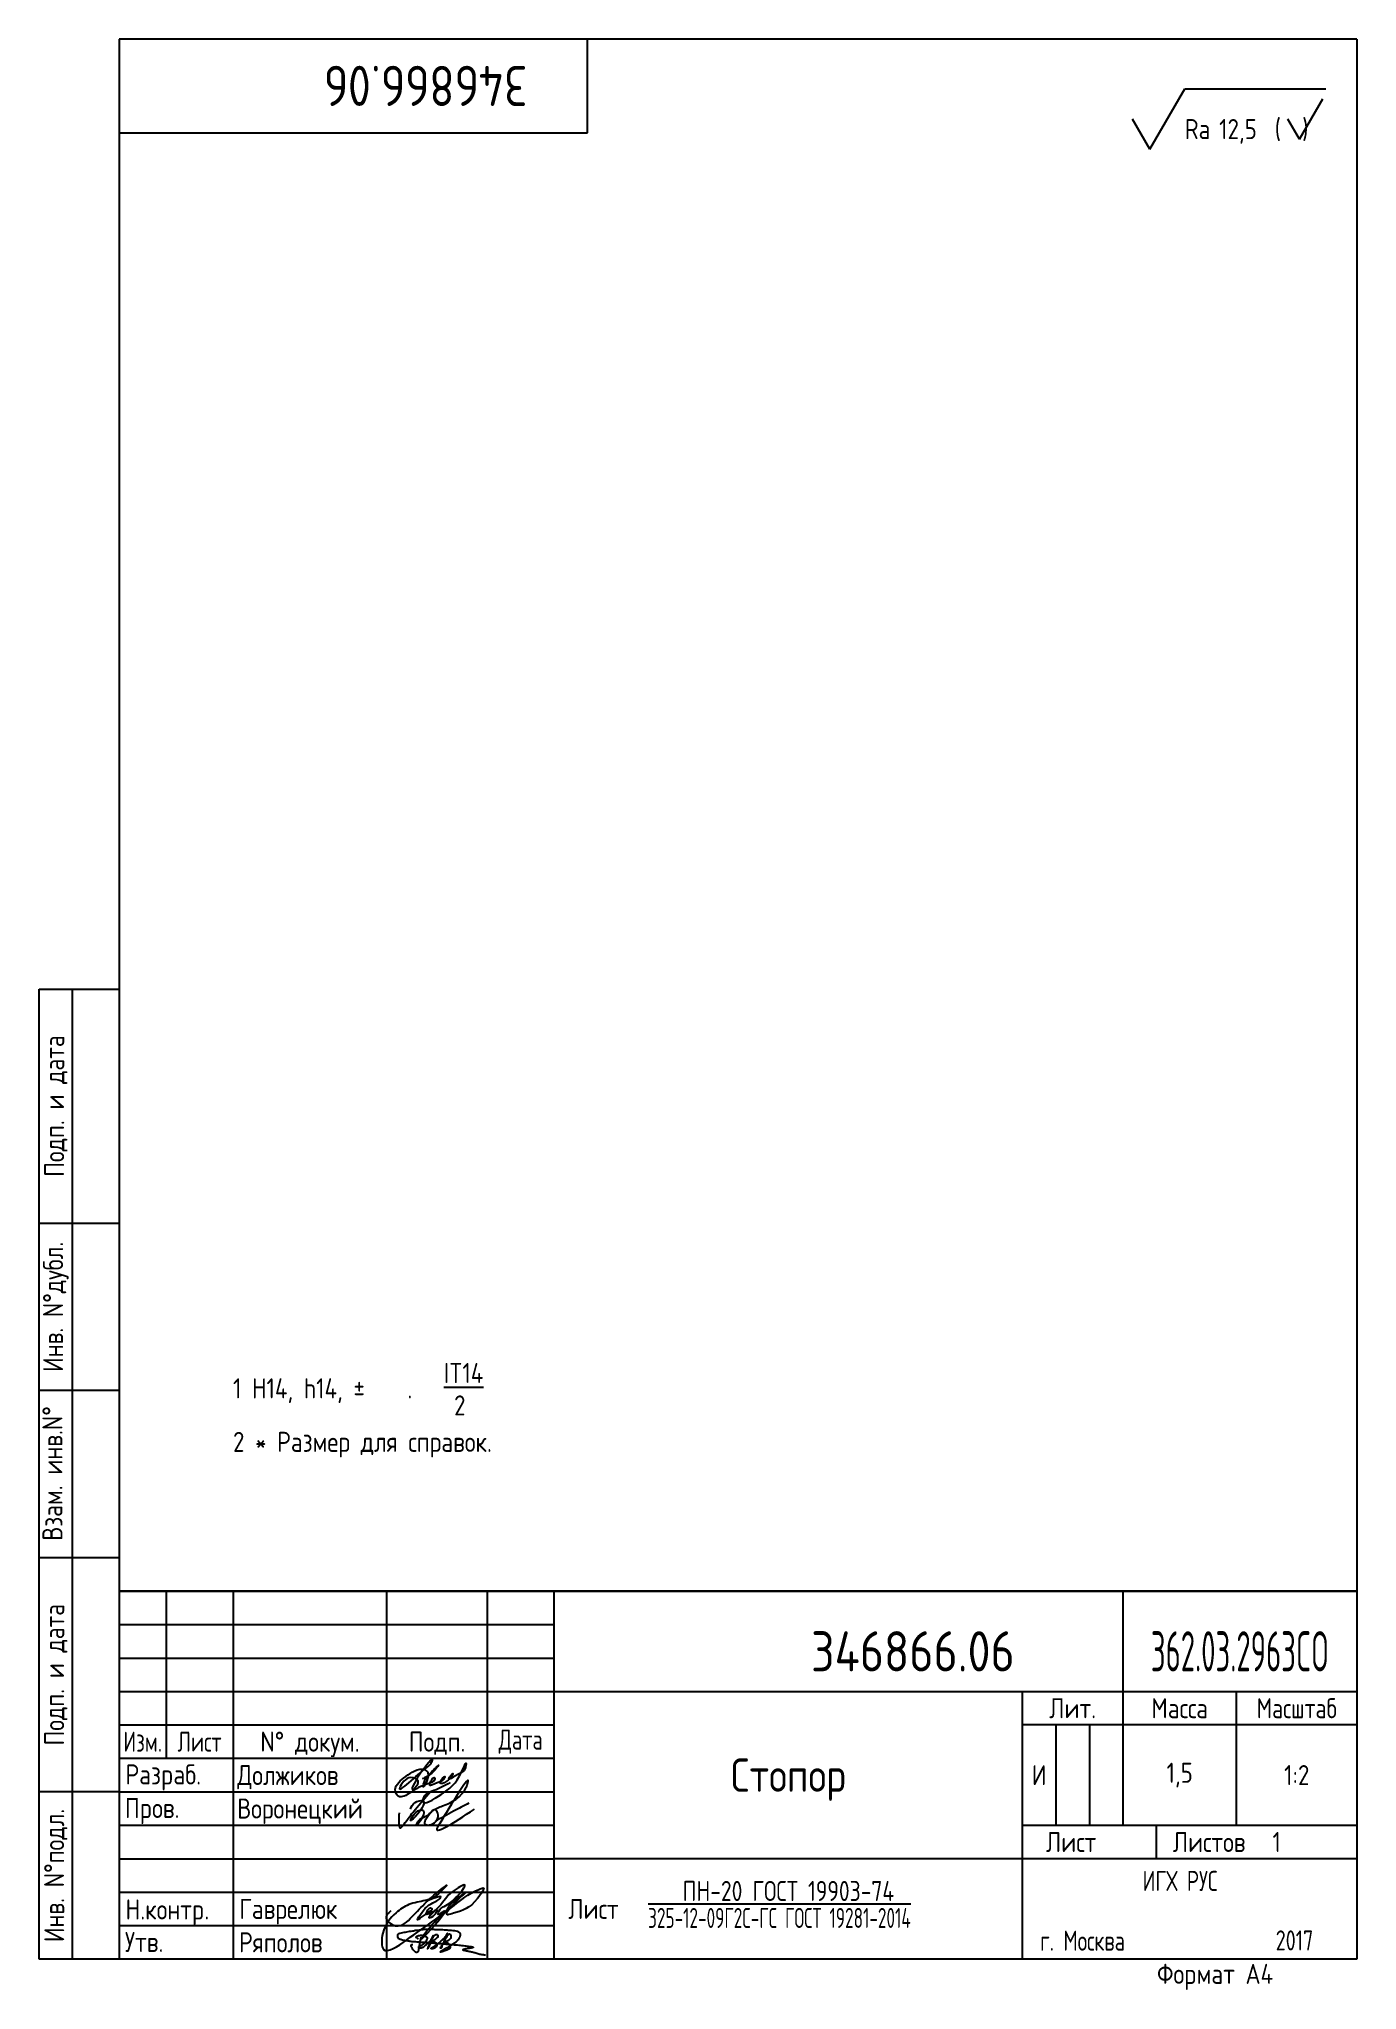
# Paper-space layout 'A4_protect' of a CAD drawing. Header units: millimetres. Extents: x 8 to 205, y 0 to 292.
# The model-space entities are those that its viewports show. They can reach past a viewport. Long polylines and large blocks are cut down to what shows.
import ezdxf
from ezdxf.enums import TextEntityAlignment as Align

# ---------------------------------------------------------------- set-up
doc = ezdxf.new("R2010")
doc.units = ezdxf.units.MM
doc.header["$LTSCALE"] = 5
for name, color, linetype in [('Bord', 1, 'Continuous'), ('Cont', 6, 'Continuous'), ('Text', 3, 'Continuous'), ('Textb', 6, 'Continuous')]:
    doc.layers.add(name, color=color, linetype=linetype)
doc.styles.add('Style1', font='romans.shx', dxfattribs={"width": 0.8})

# ---------------------------------------------------------------- blocks, each defined once
blk = doc.blocks.new('A4')
at = {"layer": 'Bord'}
for p, q in [((20, 55), (85, 55)), ((20, 50), (85, 50)), ((20, 45), (85, 45)), ((160, 40), (160, 25)), ((165, 40), (165, 25)), ((20, 30), (85, 30)), ((20, 25), (85, 25)), ((20, 20), (85, 20)), ((20, 15), (85, 15)), ((20, 10), (85, 10))]:
    blk.add_line(p, q, dxfattribs=at)
at = {"layer": 'Cont'}
for p, q in [((205, 292), (20, 292)), ((20, 292), (20, 5)), ((90, 278), (90, 292)), ((205, 292), (205, 5)), ((20, 278), (90, 278)), ((8, 5), (8, 150)), ((8, 150), (20, 150)), ((13, 5), (13, 150)), ((8, 115), (20, 115)), ((20, 90), (8, 90)), ((20, 65), (8, 65)), ((205, 60), (20, 60)), ((20, 60), (205, 60)), ((27, 60), (27, 35)), ((37, 60), (37, 5)), ((60, 5), (60, 60)), ((75, 60), (75, 5)), ((85, 5), (85, 60)), ((170, 60), (170, 25)), ((85, 45), (205, 45)), ((155, 5), (155, 45)), ((187, 25), (187, 45)), ((20, 40), (85, 40)), ((205, 40), (155, 40)), ((85, 35), (20, 35)), ((20, 30), (8, 30)), ((155, 25), (205, 25)), ((175, 25), (175, 20)), ((205, 20), (85, 20)), ((20, 5), (8, 5)), ((205, 5), (20, 5))]:
    blk.add_line(p, q, dxfattribs=at)
at = {"layer": 'Text', "style": 'Style1', "width": 0.8}
for s, p in [('Подп. и дата', (10.5, 132.5)), ('Инв. N%%dдубл.', (10.5, 102.5)), ('Взам. инв.N%%d ', (10, 78.38)), ('Подп. и дата', (10.5, 47.5)), ('Инв. N%%dподл.', (10.5, 17.5))]:
    blk.add_text(s, height=3, rotation=90, dxfattribs=at).set_placement(p, align=Align.MIDDLE)
at = {"layer": 'Text', "style": 'Style1'}
for s, width, p in [('Лит.', 0.8, (162.5, 42.5)), ('Масса', 0.8, (178.5, 42.5)), ('Масштаб', 0.75, (196, 42.5)), ('Изм.', 0.7, (23.5, 37.5)), ('Лист', 0.7, (32, 37.5)), ('N%%d докум.', 0.8, (48.5, 37.5)), ('Подп.', 0.8, (67.5, 37.5)), ('Лист', 0.8, (162.27, 22.5)), ('Листов', 0.8, (182.9, 22.5))]:
    blk.add_text(s, height=3, dxfattribs=dict(at, width=width)).set_placement(p, align=Align.MIDDLE_CENTER)
at = {"layer": 'Text', "style": 'Style1', "width": 0.7}
for s, p in [('Дата', (80, 37.5)), ('ИГХ РУС', (178.57, 16.69))]:
    blk.add_text(s, height=3, dxfattribs=at).set_placement(p, align=Align.MIDDLE)
at = {"layer": 'Text', "style": 'Style1'}
for s, width, p in [('Разpаб.', 0.8, (20.92, 31.1)), ('Пpов.', 0.8, (20.84, 26.08)), ('Н.контp.', 0.8, (20.92, 10.92)), ('Утв.', 0.8, (20.84, 6.06)), ('г. Москва', 0.7, (157.64, 6.25)), ('Фоpмат А4', 0.8, (175.11, 1.29))]:
    blk.add_text(s, height=3, dxfattribs=dict(at, width=width)).set_placement(p)
for tag, p, width in [('ФИО', (39, 31), 0.8), ('ФИО', (39, 26), 0.8), ('ГОСТ_СОРТАМЕНТА', (98.19, 14), 0.8), ('ФИО', (39, 11), 0.8), ('ФИО', (39, 6), 0.8), ('2017', (192.85, 6.29), 0.7)]:
    blk.add_attdef(tag, p, '', height=3, dxfattribs=dict(at, width=width))
at = {"layer": 'Text', "style": 'Style1', "width": 0.8}
for tag, p in [('И', (157.49, 32.5)), ('700', (178.5, 32.5)), ('1:20', (196, 32.5))]:
    blk.add_attdef(tag, text='', height=3, dxfattribs=at).set_placement(p, align=Align.MIDDLE)
blk.add_attdef('Сборочный_чертеж', text='', height=3, dxfattribs=at).set_placement((120, 21.3), align=Align.CENTER)
for tag, p in [('1', (171.12, 22.5)), ('2', (193, 22.5))]:
    blk.add_attdef(tag, text='', height=3, dxfattribs=at).set_placement(p, align=Align.MIDDLE_CENTER)
blk.add_attdef('ЛИСТ', text='', height=3, dxfattribs=at).set_placement((85.99, 12.5), align=Align.MIDDLE_LEFT)
at = {"layer": 'Text', "style": 'Style1', "width": 0.7}
blk.add_attdef('%%OГОСТ_ТЕХ._ТРЕБОВАНИЙ', text='', height=3, dxfattribs=at).set_placement((98.19, 8), align=Align.BOTTOM_LEFT)
at = {"layer": 'Textb', "style": 'Style1', "width": 0.8}
blk.add_attdef('1234567', (81, 290), '', height=6, rotation=180, dxfattribs=at)
blk.add_attdef('1234567', (123.4, 48), '', height=6, dxfattribs=at)
for tag, height, p in [('123ХЯ', 6, (183.62, 48)), ('НАИМЕНОВАНИЕ', 5, (120, 30))]:
    blk.add_attdef(tag, text='', height=height, dxfattribs=at).set_placement(p, align=Align.CENTER)
blk = doc.blocks.new('A$C314368CF')
at = {"layer": 'Text'}
for q in [(7.18, 6), (1.98, 3)]:
    blk.add_line((3.72, 0), q, dxfattribs=at)
at = {"layer": 'Text', "style": 'Style1', "width": 0.8}
blk.add_text('(  )', height=3, dxfattribs=at).set_placement((0, 0))
blk = doc.blocks.new('sherISO_18')
at = {"layer": 'Cont'}
for p, q in [((-30.94, -16.46), (-25.74, -7.46)), ((-25.74, -7.46), (-4.67, -7.46)), ((-30.94, -16.46), (-33.54, -11.96))]:
    blk.add_line(p, q, dxfattribs=at)
blk.add_blockref('A$C314368CF', (-12.3, -14.96))
at = {"layer": 'Textb', "style": 'Style1', "width": 0.8}
blk.add_text('Ra', height=3, dxfattribs=at).set_placement((-25.74, -14.96))
blk.add_attdef('12,5', (-20.6, -14.96), '', height=3, dxfattribs=at)

psp = doc.layouts.new('A4_protect')

# ---------------------------------------------------------------- linework, layer by layer
at = {"layer": 'Cont'}
psp.add_line((205, 292), (205, 5), dxfattribs=at)
at = {"layer": 'Text'}
for points, knots in [([(63.79, 30.59), (64.21, 31.51), (64.75, 32.69), (67.02, 35.26), (66.57, 34.09), (65.06, 33.06), (60.86, 28.95), (62.51, 31.7), (63.49, 32.38), (65.05, 31.69), (64.41, 30.88), (63.89, 30.19), (63.73, 30.46), (63.77, 30.54), (63.79, 30.59)], [0, 0, 0, 0, 4.062617, 5.226919, 5.800291, 6.663227, 11.774431, 12.938639, 14.11351, 15.354081, 16.396133, 16.918576, 17.03251, 17.182794, 17.182794, 17.182794, 17.182794]), ([(69.44, 31.37), (68.68, 30.96), (67.37, 30.23), (65.49, 29.65), (65.17, 27.71), (70.1, 30.82), (70.43, 31.43), (71.84, 34.45), (71.81, 33.02), (70.93, 32.89), (68.74, 31.42), (70.05, 33.17), (69.52, 31.65), (67, 30.55), (68.88, 32.72), (68.34, 31.52), (67.61, 31.55), (65.75, 30.31), (67.09, 32.57), (67.2, 31.47), (65.3, 31.03), (64.03, 30.2), (61.88, 28.85), (60.83, 30.58), (62.34, 32), (63.74, 32.96), (65.02, 33.6), (65.99, 33.19), (66.4, 32.19), (65.09, 29.88), (65.79, 32.17), (66.4, 32.62), (68.04, 34.43), (67.05, 32.98), (66.32, 32.44), (65.52, 32.04), (65.27, 31.92)], [0, 0, 0, 0, 2.703743, 4.672825, 5.02799, 7.955933, 13.437489, 13.883188, 14.189441, 16.413959, 17.478513, 18.47964, 18.959294, 20.910841, 22.003091, 22.470554, 23.533771, 24.710748, 26.01626, 26.201331, 27.488187, 30.382065, 32.258784, 33.069724, 35.439902, 37.010787, 38.612861, 39.32109, 39.818865, 41.83144, 42.782113, 44.494961, 45.867914, 46.467245, 48.290622, 49.101188, 49.101188, 49.101188, 49.101188]), ([(63.53, 27.4), (63.68, 27.78), (64, 28.53), (66.5, 29.09), (64.7, 26.64), (63.18, 25.3), (64.23, 27.3), (66.37, 27.37), (63.9, 24.07), (64.96, 26.28), (66.13, 26.18), (67.1, 27.68), (67.94, 26.3), (67.11, 24.97), (65.07, 24.96), (66.66, 27.37), (69.06, 28.04), (71.43, 29.32), (72.92, 33.75), (69.14, 27.22), (66.48, 23.08), (69.94, 25.35), (73.09, 27.4)], [0, 0, 0, 0, 1.213353, 2.399709, 5.497648, 5.861317, 7.611627, 8.43806, 10.837371, 11.583123, 13.461301, 14.534506, 15.162086, 17.217848, 17.944717, 20.123775, 21.948027, 26.460707, 27.144718, 34.52243, 35.159468, 41.304292, 41.304292, 41.304292, 41.304292]), ([(61.84, 26.84), (61.79, 26.39), (61.73, 25.73), (61.89, 24.19), (63.22, 26.09), (64.35, 27.52), (65.73, 29.13), (66.54, 30.07)], [0, 0, 0, 0, 1.523947, 2.237958, 3.351836, 5.856423, 9.374056, 9.374056, 9.374056, 9.374056]), ([(72.26, 28.29), (71.5, 27.9), (69.78, 27.03), (68.11, 26.07), (67.19, 25.55)], [0, 0, 0, 0, 2.587978, 5.77327, 5.77327, 5.77327, 5.77327]), ([(60.58, 12.21), (60.24, 11.9), (59.36, 11.1), (61.75, 9.24), (64.88, 12.49), (66.37, 14.11), (69.26, 16.33), (67.36, 14.25), (65.95, 13.73), (63.26, 13.34), (60.95, 11.68), (59.22, 9.64), (59.07, 5.12), (65.23, 9.49), (68.98, 12.09), (72.26, 14.8), (74.94, 15.93), (72.61, 12.59), (71.32, 12.28), (68.01, 11.22), (70.28, 13.65), (72.35, 15.37), (69.66, 13.56), (68.55, 11.46), (63.77, 6.33), (66.37, 9.82), (69.49, 13.04), (67.36, 11.24), (67.91, 12.56), (69.07, 13.09), (70.25, 13.95), (72.51, 16.8), (68.89, 14.69), (68.59, 13.38), (65.55, 10.78), (67.17, 11.47), (67.77, 12.7), (66.71, 11.92), (65.41, 11.39), (66.47, 13.04), (66.82, 12.32), (65.75, 11.86), (63.95, 10.1), (65.44, 12.34), (66.35, 13.3), (67.51, 13.62), (68.46, 14.65), (67.21, 14.17), (66.18, 13.77)], [0, 0, 0, 0, 1.17994, 3.087717, 5.863103, 12.338328, 12.854096, 14.088578, 16.834551, 19.302558, 21.570562, 25.210018, 27.650956, 31.348291, 40.129863, 44.562748, 45.223917, 46.979401, 51.214655, 52.099288, 55.323111, 56.227801, 58.471865, 60.028126, 65.752911, 68.466223, 71.038525, 71.934922, 72.780229, 73.495807, 76.028152, 77.999346, 80.11892, 83.1954, 85.334448, 86.270878, 87.060466, 88.110212, 88.803314, 89.989889, 90.197567, 90.706974, 92.884587, 94.19917, 96.055742, 97.375783, 97.753899, 99.636325, 99.636325, 99.636325, 99.636325]), ([(64.74, 7.99), (64.69, 8), (64.61, 8.03), (64.51, 8.12), (64.42, 8.19), (64.36, 8.31), (64.44, 8.39), (64.56, 8.46), (64.73, 8.51), (64.93, 8.54), (65.17, 8.57), (65.39, 8.54), (65.62, 8.49), (65.82, 8.4), (66.02, 8.25), (66.03, 8.04), (65.95, 7.88), (65.85, 7.72), (65.74, 7.56), (65.6, 7.4), (65.47, 7.24), (65.32, 7.14), (65.2, 7.04), (65.06, 6.98), (64.92, 6.92), (64.81, 6.86), (64.73, 6.83), (64.69, 6.77), (64.76, 6.72), (64.84, 6.71), (64.97, 6.69), (65.12, 6.69), (65.29, 6.74), (65.49, 6.81), (65.67, 6.96), (65.83, 7.13), (66.01, 7.27), (66.16, 7.43), (66.31, 7.55), (66.41, 7.66), (66.5, 7.76), (66.64, 7.91), (66.76, 8.15), (66.86, 8.3), (66.92, 8.58), (66.8, 8.28), (66.77, 8.06), (66.61, 7.71), (66.52, 7.43), (66.43, 7.19), (66.32, 6.93), (66.24, 6.74), (66.03, 6.39), (66.19, 6.79), (66.28, 7.07), (66.45, 7.36), (66.58, 7.62), (66.65, 7.81), (66.76, 8.02), (66.89, 8.2), (66.97, 8.37), (67.09, 8.5), (67.22, 8.66), (67.42, 8.72), (67.59, 8.65), (67.65, 8.49), (67.6, 8.32), (67.47, 8.13), (67.27, 7.99), (67.12, 7.84), (66.97, 7.78), (66.88, 7.74), (66.69, 7.71), (66.92, 7.69), (67.05, 7.62), (67.22, 7.55), (67.32, 7.41), (67.42, 7.29), (67.46, 7.16), (67.46, 6.99), (67.37, 6.82), (67.2, 6.68), (66.98, 6.56), (66.8, 6.48), (66.59, 6.54), (66.7, 6.72), (66.85, 6.78), (67.02, 6.89), (67.18, 6.98), (67.31, 7.08), (67.43, 7.15), (67.52, 7.23), (67.62, 7.3), (67.72, 7.39), (67.85, 7.49), (68.03, 7.64), (68.22, 7.81), (68.4, 7.99), (68.55, 8.11), (68.69, 8.23), (68.77, 8.36), (68.89, 8.46), (68.99, 8.59), (69.05, 8.7), (69.06, 8.89), (68.91, 8.7), (68.85, 8.56), (68.75, 8.31), (68.67, 8.08), (68.57, 7.84), (68.5, 7.6), (68.4, 7.4), (68.3, 7.17), (68.24, 6.96), (68.17, 6.76), (68.13, 6.65), (67.96, 6.61), (68.19, 6.95), (68.32, 7.16), (68.5, 7.49), (68.62, 7.7), (68.75, 7.94), (68.91, 8.22), (69.04, 8.51), (69.18, 8.69), (69.36, 8.8), (69.52, 8.63), (69.57, 8.43), (69.56, 8.24), (69.51, 8.07), (69.4, 7.95), (69.26, 7.84), (69.1, 7.73), (68.94, 7.65), (68.78, 7.61), (68.68, 7.59), (68.46, 7.6), (68.64, 7.56), (68.72, 7.52), (68.84, 7.5), (68.96, 7.45), (69.09, 7.43), (69.19, 7.34), (69.27, 7.24), (69.35, 7.13), (69.4, 7.01), (69.44, 6.88), (69.45, 6.75), (69.43, 6.61), (69.32, 6.5), (69.17, 6.39), (68.97, 6.35), (68.76, 6.27), (68.54, 6.17), (68.28, 6.1), (68.14, 6.06), (67.99, 6.04), (68.09, 6.2), (68.18, 6.26), (68.39, 6.4), (68.63, 6.5), (68.9, 6.66), (69.12, 6.78), (69.27, 6.85), (69.41, 6.94), (69.56, 7.05), (69.78, 7.2), (70.05, 7.38), (70.31, 7.56), (70.54, 7.74), (70.67, 7.91), (70.8, 8.06), (70.87, 8.22), (70.94, 8.36), (70.99, 8.54), (71.02, 8.75), (70.78, 9.1), (70.24, 9.21), (69.66, 9.25), (69.14, 9.28), (68.63, 9.35), (68.14, 9.37), (67.67, 9.36), (67.24, 9.4), (66.85, 9.4), (66.53, 9.43), (66.22, 9.45), (65.88, 9.43), (65.54, 9.41), (65.18, 9.35), (64.79, 9.29), (64.43, 9.28), (64.1, 9.23), (63.75, 9.14), (63.35, 9.15), (62.95, 8.99), (62.53, 8.97), (62.15, 8.86), (61.82, 8.81), (61.6, 8.67), (61.54, 8.44), (61.59, 8.22), (61.83, 8), (62.16, 7.95), (62.57, 7.82), (63.05, 7.77), (63.5, 7.67), (63.92, 7.63), (64.29, 7.63), (64.68, 7.56), (65.25, 7.55), (65.82, 7.45), (66.48, 7.48), (67.1, 7.38), (67.7, 7.33), (68.3, 7.33), (68.89, 7.24), (69.56, 7.17), (70.21, 7.16), (70.73, 7.08), (71.18, 7.04), (71.6, 7.02), (71.98, 6.94), (72.3, 6.9), (72.58, 6.86), (72.75, 6.85), (72.99, 6.75), (72.75, 6.68), (72.58, 6.64), (72.28, 6.6), (71.94, 6.54), (71.67, 6.53), (71.22, 6.36), (71.79, 6.29), (72.11, 6.21), (72.65, 6.09), (73.18, 5.97), (73.74, 5.77), (74.21, 5.7), (74.55, 5.65), (74.68, 5.63), (74.75, 5.62)], [0, 0, 0, 0, 0.153866, 0.270441, 0.388867, 0.510533, 0.592156, 0.71333, 0.90842, 1.11344, 1.349254, 1.61246, 1.782219, 2.047249, 2.291879, 2.451528, 2.651081, 2.806158, 3.017979, 3.227348, 3.462381, 3.633009, 3.75766, 3.920516, 4.080796, 4.214529, 4.291786, 4.349969, 4.397594, 4.50822, 4.594826, 4.799244, 4.954392, 5.128468, 5.437537, 5.632649, 5.842485, 6.094987, 6.293219, 6.410959, 6.551192, 6.687808, 7.022147, 7.294342, 7.425356, 7.52079, 7.946481, 8.313051, 8.59833, 8.833695, 9.090496, 9.427695, 9.601191, 9.883219, 10.093306, 10.673943, 10.798776, 10.974628, 11.287247, 11.486184, 11.648652, 11.848902, 12.027194, 12.25348, 12.40059, 12.537783, 12.716293, 12.91523, 13.208551, 13.438489, 13.549668, 13.67779, 13.77127, 13.930001, 14.029091, 14.272112, 14.434836, 14.547084, 14.739051, 14.830983, 15.061241, 15.268922, 15.500489, 15.788979, 15.879568, 16.024283, 16.221854, 16.418714, 16.593102, 16.783247, 16.91018, 17.018213, 17.135263, 17.278205, 17.430482, 17.620087, 17.979626, 18.191789, 18.388716, 18.565718, 18.714854, 18.857929, 19.039974, 19.171375, 19.283034, 19.400085, 19.618058, 19.882245, 20.150781, 20.377854, 20.649532, 20.89723, 21.042543, 21.40016, 21.557817, 21.667145, 21.752781, 21.926256, 22.412297, 22.813145, 22.961412, 23.171289, 23.607257, 23.940428, 24.110007, 24.291214, 24.48084, 24.697609, 24.904078, 25.034245, 25.218018, 25.407651, 25.573473, 25.787447, 25.930292, 26.051316, 26.18846, 26.285312, 26.406799, 26.52425, 26.630463, 26.793722, 26.898606, 27.029313, 27.171012, 27.314101, 27.419918, 27.580557, 27.709367, 27.829268, 28.024364, 28.266961, 28.41242, 28.705761, 28.989137, 29.187748, 29.233768, 29.332802, 29.529535, 29.667094, 30.039923, 30.332117, 30.61061, 30.769982, 30.856778, 31.109923, 31.313488, 31.656425, 32.066331, 32.296628, 32.49714, 32.710276, 32.891468, 33.014834, 33.177747, 33.444503, 33.618009, 34.409008, 34.914636, 35.419802, 35.95397, 36.458179, 36.88069, 37.388403, 37.738353, 38.034261, 38.353468, 38.693154, 39.037638, 39.391136, 39.787481, 40.203773, 40.488977, 40.784975, 41.26625, 41.668005, 42.070065, 42.499388, 42.869834, 43.079573, 43.213439, 43.554591, 43.717296, 44.153724, 44.506336, 45.019111, 45.587859, 45.90191, 46.270392, 46.703958, 47.093115, 47.952647, 48.44014, 49.079253, 49.808223, 50.268654, 50.851051, 51.604831, 52.298429, 52.776925, 53.1907, 53.661988, 54.042386, 54.348524, 54.616841, 54.853814, 54.983777, 55.126096, 55.333328, 55.613101, 56.008732, 56.315809, 56.59982, 56.87931, 57.399251, 57.889617, 58.432507, 59.066698, 59.660314, 59.862668, 60.07277, 60.07277, 60.07277, 60.07277]), ([(63.88, 7.15), (63.83, 7.14), (63.74, 7.13), (63.63, 7.1), (63.5, 7), (63.64, 6.87), (63.71, 6.73), (63.83, 6.55), (63.96, 6.34), (64.14, 6.16), (64.28, 6.06), (64.43, 6.02), (64.59, 6.05), (64.71, 6.16), (64.78, 6.41), (64.82, 6.69), (64.88, 7.02), (64.92, 7.29), (64.95, 7.54), (65.04, 7.81), (65.07, 8.05), (65.11, 8.21), (65.13, 8.26)], [0, 0, 0, 0, 0.15847, 0.269731, 0.363591, 0.555514, 0.688037, 0.848606, 1.204359, 1.433632, 1.58673, 1.729549, 1.880686, 2.057874, 2.19169, 2.63505, 2.928153, 3.184121, 3.441863, 3.696117, 4.025873, 4.178055, 4.178055, 4.178055, 4.178055])]:
    psp.add_open_spline(points, degree=3, knots=knots, dxfattribs=at)

# ---------------------------------------------------------------- block references
ref = psp.add_blockref('A4', (0, 0))
ref.add_attrib('ФИО', 'Должиков', (37.62, 31), dxfattribs={"layer": 'Text', "height": 3, "style": 'Style1', "width": 0.8})
ref.add_attrib('ФИО', 'Воронецкий', (37.62, 26), dxfattribs={"layer": 'Text', "height": 3, "style": 'Style1', "width": 0.8})
ref.add_attrib('ФИО', 'Гаврелюк', (37.94, 11), dxfattribs={"layer": 'Text', "height": 3, "style": 'Style1', "width": 0.8})
ref.add_attrib('ФИО', 'Ряполов', (37.89, 6), dxfattribs={"layer": 'Text', "height": 3, "style": 'Style1', "width": 0.8})
ref.add_attrib('123ХЯ', '362.03.2963CO', dxfattribs={"layer": 'Textb', "height": 6, "style": 'Style1', "width": 0.5}).set_placement((187.5, 48), align=Align.CENTER)
ref.add_attrib('1234567', '346866.06', (123.4, 48), dxfattribs={"layer": 'Textb', "height": 6, "style": 'Style1', "width": 0.8})
ref.add_attrib('НАИМЕНОВАНИЕ', 'Стопор', dxfattribs={"layer": 'Textb', "height": 5, "style": 'Style1', "width": 0.8}).set_placement((120, 30), align=Align.CENTER)
ref.add_attrib('ЛИСТ', 'Лист', dxfattribs={"layer": 'Text', "height": 3, "style": 'Style1', "width": 0.8}).set_placement((87.11, 12.5), align=Align.MIDDLE_LEFT)
ref.add_attrib('ГОСТ_СОРТАМЕНТА', 'ПН-20 ГОСТ 19903-74', dxfattribs={"layer": 'Text', "height": 3, "style": 'Style1', "width": 0.75}).set_placement((120, 13.68), align=Align.CENTER)
ref.add_attrib('%%OГОСТ_ТЕХ._ТРЕБОВАНИЙ', '%%O325-12-09Г2С-ГС ГОСТ 19281-2014', dxfattribs={"layer": 'Text', "height": 3, "style": 'Style1', "width": 0.6}).set_placement((99.04, 8.75), align=Align.BOTTOM_LEFT)
ref.add_attrib('И', 'И', dxfattribs={"layer": 'Text', "height": 3, "style": 'Style1', "width": 0.8}).set_placement((157.49, 32.5), align=Align.MIDDLE)
ref.add_attrib('700', '1,5', dxfattribs={"layer": 'Text', "height": 3, "style": 'Style1', "width": 0.8}).set_placement((178.5, 32.5), align=Align.MIDDLE)
ref.add_attrib('1:20', '1:2', dxfattribs={"layer": 'Text', "height": 3, "style": 'Style1', "width": 0.8}).set_placement((196, 32.5), align=Align.MIDDLE)
ref.add_attrib('2', '1', dxfattribs={"layer": 'Text', "height": 3, "style": 'Style1', "width": 0.8}).set_placement((193, 22.5), align=Align.MIDDLE_CENTER)
ref.add_attrib('200', '2017', (192.85, 6.29), dxfattribs={"layer": 'Text', "height": 3, "style": 'Style1', "width": 0.7})
ref.add_attrib('1234567', '346866.06', (81, 288), dxfattribs={"layer": 'Textb', "height": 6, "rotation": 180, "style": 'Style1', "width": 0.8})
at = {"layer": 'Cont'}
psp.add_blockref('sherISO_18', (205, 292), dxfattribs=at).add_auto_attribs({'12,5': '12,5'})

# ---------------------------------------------------------------- texts
at = {"layer": 'Text', "style": 'Style1', "width": 0.8}
for s, p in [('%%uIT14', (68.51, 91.11)), ('1 H14, h14, %%P    .', (37, 88.81)), ('2 ', (70.04, 86.26)), ('2 * Размер для справок.', (37, 80.81))]:
    psp.add_text(s, height=3, dxfattribs=at).set_placement(p)

doc.saveas('drawing.dxf')
